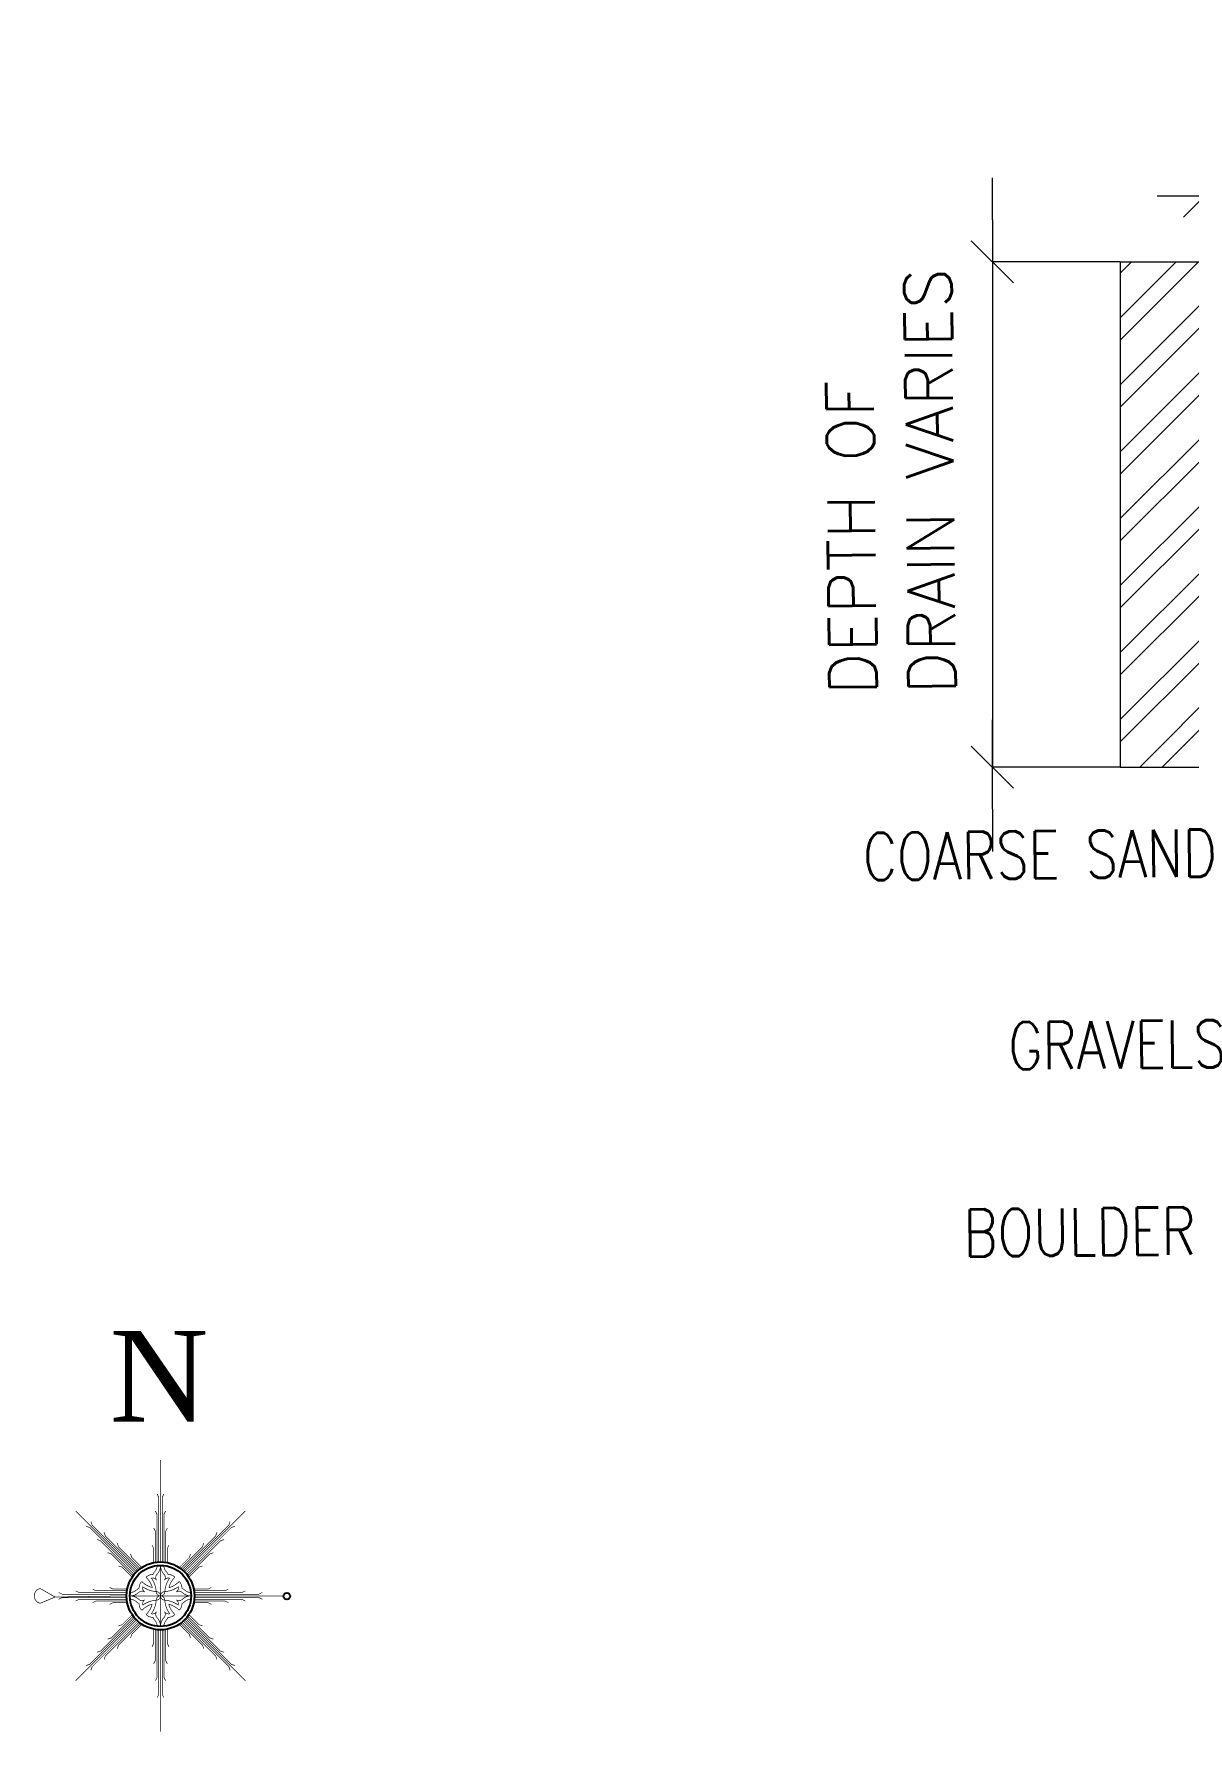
# Model space of a CAD drawing. Header units: metres. Extents: x 574 to 1032, y -195 to -67.
# Drawn here: x 846.55 to 863.02, y -146.95 to -122.71 of the extents above; entities that cross this region are included whole.
import ezdxf

# ---------------------------------------------------------------- set-up
doc = ezdxf.new("R2010")
doc.units = ezdxf.units.M
doc.header["$LTSCALE"] = 20
doc.header["$MEASUREMENT"] = 0
for name, color, linetype, lineweight in [('32', 1, 'Continuous', 18), ('A0V', 142, 'Continuous', 25), ('ADIM', 9, 'Continuous', 18), ('Walls', 1, 'Continuous', 30)]:
    doc.layers.add(name, color=color, linetype=linetype, lineweight=lineweight)
for name, color, linetype in [('L4', 7, 'Continuous'), ('TEXT', 3, 'Continuous'), ('WALL', 4, 'Continuous')]:
    doc.layers.add(name, color=color, linetype=linetype)
doc.styles.add('ROMANS', font='romans')
doc.styles.add('SS', font='dutcheb.ttf')
doc.styles.add('ST25', font='romans.shx', dxfattribs={"width": 0.8, "height": 100})

# ---------------------------------------------------------------- blocks, each defined once
blk = doc.blocks.new('TIK')
at = {"color": 0, "linetype": 'ByBlock'}
blk.add_line((-1, 0), (1.125, 0), dxfattribs=at)
at = {"layer": 'ADIM', "color": 4, "linetype": 'ByBlock'}
blk.add_line((-0.5, -0.5), (0.5, 0.5), dxfattribs=at)
blk = doc.blocks.new('5')
at = {"layer": '32'}
h = blk.add_hatch(dxfattribs=at)
h.set_pattern_fill('ANSI32', color=8, scale=2.025007, style=0)
h.set_pattern_definition([(45.000002, (-31409.01, -11980.141), (-7.1594556, 7.1594562), []), (45.000002, (-31404.237, -11980.141), (-7.1594556, 7.1594562), [])])
h.paths.add_polyline_path([(0, 0), (0, -18), (56.25, -18), (56.25, 90), (38.25, 90), (38.25, 0)])
h.paths.add_polyline_path([(-69.75, 90), (-69.75, -18), (-13.5, -18), (-13.5, 0), (-51.75, 0), (-51.75, 90)])
h = blk.add_hatch(dxfattribs=at)
h.set_pattern_fill('AR-SAND', color=8, scale=0.10125, style=0)
h.set_pattern_definition([(37.500002, (-31409.0098, -11980.1408), (-0.08504103, 2.60121209), [0, -2.05199989, 0, -2.29499988, 0, -2.19374988]), (7.500001, (-31409.0098, -11980.1408), (2.38919835, 3.8098972), [0, -1.10699991, 0, -1.84949985, 0, -0.70874994]), (327.499998, (-31410.6703, -11980.1408), (4.20409116, 0.00763972), [0, -0.67499996, 0, -2.42999986, 0, -3.17249981]), (317.499998, (-31410.6703, -11980.1408), (4.05827058, 1.184862), [0, -0.33749998, 0, -1.59299993, 0, -1.82249992])])
h.paths.add_polyline_path([(-13.5, 0), (-13.5, -45), (0, -45), (0, 0)])
h = blk.add_hatch(dxfattribs=at)
h.set_pattern_fill('HONEY', color=8, scale=1.350005, style=0)
h.set_pattern_definition([(0, (-31409.0098, -11980.1408), (3.37499972, 1.94855715), [2.2499998, -4.49999962]), (119.999998, (-31409.0098, -11980.1408), (-3.37499971, 1.94855716), [2.24999995, -4.4999999]), (60.000002, (-31409.0098, -11980.1408), (7e-09, 3.89711431), [-4.4999999, 2.24999995])])
h.paths.add_polyline_path([(-13.5, -45), (-13.5, -90), (0, -90), (0, -45)])
h = blk.add_hatch(dxfattribs=at)
h.set_pattern_fill('HEX', color=8, scale=1.350005, style=0)
h.set_pattern_definition([(0, (-31409.01, -11980.1408), (0, 3.8971143), [2.2499998, -4.4999996]), (119.999998, (-31409.01, -11980.1408), (-3.3749997, -1.94855716), [2.24999995, -4.4999999]), (60.000002, (-31406.76, -11980.1408), (-3.3749997, 1.94855716), [2.24999995, -4.4999999])])
h.paths.add_polyline_path([(-13.5, -135), (0, -135), (0, -90), (-13.5, -90)])
for p, q in [((-97.1, 99), (-97.1, 108)), ((-51.75, 90.3), (-51.75, 104.07)), ((-42.75, 104.06), (29.25, 104.06)), ((38.25, 90.3), (38.25, 104.07)), ((-69.76, 90), (-97.11, 90)), ((-97.1, 90), (-97.1, -18)), ((-6.75, 9), (-6.75, 29.38)), ((-69.76, -18), (-97.11, -18)), ((-97.1, -27), (-97.1, -36)), ((-21.8, -36.54), (-40.24, -36.54)), ((-21.8, -76.84), (-40.24, -76.84)), ((-21.8, -117.74), (-40.24, -117.74))]:
    blk.add_line(p, q, dxfattribs=at)
at = {"layer": '32', "color": 1}
for p, q in [((-69.75, 90), (-69.75, -18)), ((-69.75, 90), (-51.75, 90)), ((-51.75, 90), (-51.75, 0)), ((38.25, 90), (38.25, 0)), ((38.25, 90), (56.25, 90)), ((56.25, 90), (56.25, -18)), ((-51.75, 0), (-13.5, 0)), ((-13.5, -135), (-13.5, 0)), ((-13.5, 0), (0, 0)), ((0, -135), (0, 0)), ((0, 0), (38.25, 0)), ((-69.75, -18), (-13.5, -18)), ((0, -18), (56.25, -18)), ((-13.5, -45), (0, -45)), ((-13.5, -90), (0, -90)), ((-13.5, -135), (0, -135))]:
    blk.add_line(p, q, dxfattribs=at)
at = {"layer": '32'}
for points in [[(-5.25, 9), (-6.75, 0), (-8.25, 9)], [(-21.8, -35.04), (-12.8, -36.54), (-21.8, -38.04)], [(-21.8, -75.34), (-12.8, -76.84), (-21.8, -78.34)], [(-21.8, -116.24), (-12.8, -117.74), (-21.8, -119.24)]]:
    blk.add_solid(points, dxfattribs=at)
at = {"layer": '32', "zscale": 8.999999867307368}
for p, xscale, yscale, rotation in [((-51.75, 104.06), 8.999999248771926, 8.999999816296622, 180), ((-97.1, 90), 8.999999816296622, 8.999999248771926, 270), ((-97.1, -18), 8.999999816296622, 8.999999248771926, 90)]:
    blk.add_blockref('TIK', p, dxfattribs=dict(at, xscale=xscale, yscale=yscale, rotation=rotation))
at = {"layer": '32', "xscale": 8.999999248771926, "yscale": 8.999999816296622, "zscale": 8.999999867307368}
blk.add_blockref('TIK', (38.25, 104.06), dxfattribs=at)
at = {"layer": 'TEXT', "style": 'ST25', "width": 0.8}
for s, p in [('6"%%C  ', (-31.72, 51.24)), ('BOREWELL', (-30.96, 32.79))]:
    blk.add_text(s, height=11.25, dxfattribs=at).set_placement(p)
at = {"layer": 'TEXT', "style": 'ROMANS', "oblique": 0, "width": 0.8}
for s, p in [('COARSE SAND', (-124.72, -42.18)), ('GRAVELS', (-93.63, -82.64)), ('BOULDERS', (-103.23, -122.68))]:
    blk.add_text(s, height=10.125, rotation=0.5946, dxfattribs=at).set_placement(p)
at = {"layer": 'TEXT', "char_height": 10.125, "attachment_point": 1, "style": 'ROMANS'}
for s, insert, width, rotation in [('WIDTH OF\\PDRAIN VARIES', (-36.94, 138.08), 202.1638, 0.5946), ('DEPTH OF\\PDRAIN VARIES', (-131.91, -2.67), 121.2983, 90.5946), ('BOREWELL DETAIL', (-54.3, -161.36), 202.1638, 0.5946), ('(SCALE= 1:50)', (-40.38, -177.67), 202.1638, 0.5946)]:
    blk.add_mtext(s, dxfattribs=dict(at, insert=insert, width=width, rotation=rotation))
blk = doc.blocks.new('345fg')
at = {"layer": 'Walls', "color": 2, "xscale": 0.0632296628318728, "yscale": 0.0632296628318728, "zscale": 0.0632296628318728}
blk.add_blockref('5', (-135941.919, -20893.58), dxfattribs=at)

msp = doc.modelspace()

# ---------------------------------------------------------------- linework, layer by layer
at = {"layer": 'A0V', "color": 1, "lineweight": -3, "const_width": 0.00969}
for points in [[(848.35604, -144.51715), (848.35604, -143.06331)], [(848.33181, -144.51775), (848.33181, -143.59638), (848.30758, -143.54792)], [(848.38027, -144.51775), (848.38027, -143.59638), (848.4045, -143.54792)], [(848.30758, -144.51958), (848.30758, -143.83869), (848.28335, -143.79023)], [(848.4045, -144.51958), (848.4045, -143.83869), (848.42873, -143.79023)], [(848.28335, -144.52263), (848.28335, -144.081), (848.25912, -144.03253)], [(848.42873, -144.52263), (848.42873, -144.081), (848.45296, -144.03253)], [(848.25912, -144.52694), (848.25912, -144.3233), (848.23489, -144.27484)], [(848.45296, -144.52694), (848.45296, -144.3233), (848.47719, -144.27484)], [(847.87203, -144.97753), (846.95066, -144.97753), (846.9022, -144.9533)], [(847.87386, -144.9533), (847.19297, -144.9533), (847.14451, -144.92907)], [(847.87691, -144.92907), (847.43528, -144.92907), (847.38682, -144.90484)], [(847.88122, -144.90484), (847.67758, -144.90484), (847.62912, -144.88061)], [(848.83086, -144.90484), (849.0345, -144.90484), (849.08296, -144.88061)], [(848.83517, -144.92907), (849.2768, -144.92907), (849.32526, -144.90484)], [(848.83822, -144.9533), (849.51911, -144.9533), (849.56757, -144.92907)], [(848.84005, -144.97753), (849.76142, -144.97753), (849.80988, -144.9533)], [(847.87143, -145.00176), (846.85157, -145.0179)], [(847.87203, -145.02599), (846.95066, -145.02599), (846.9022, -145.05022)], [(847.87386, -145.05022), (847.19297, -145.05022), (847.14451, -145.07445)], [(847.87691, -145.07445), (847.43528, -145.07445), (847.38682, -145.09868)], [(847.88122, -145.09868), (847.67758, -145.09868), (847.62912, -145.12291)], [(848.83086, -145.09868), (849.0345, -145.09868), (849.08296, -145.12291)], [(848.83517, -145.07445), (849.2768, -145.07445), (849.32527, -145.09868)], [(848.83822, -145.05022), (849.51911, -145.05022), (849.56757, -145.07445)], [(848.84005, -145.02599), (849.76142, -145.02599), (849.80988, -145.05022)], [(848.84065, -145.00176), (850.11135, -145.00526)], [(848.25912, -145.47658), (848.25912, -145.68022), (848.23489, -145.72868)], [(848.28335, -145.48089), (848.28335, -145.92252), (848.25912, -145.97098)], [(848.30758, -145.48394), (848.30758, -146.16483), (848.28335, -146.21329)], [(848.33181, -145.48577), (848.33181, -146.40714), (848.30758, -146.4556)], [(848.35604, -145.48637), (848.35604, -146.94021)], [(848.38027, -145.48577), (848.38027, -146.40714), (848.4045, -146.4556)], [(848.4045, -145.48394), (848.4045, -146.16483), (848.42873, -146.21329)], [(848.42873, -145.48089), (848.42873, -145.92252), (848.45296, -145.97098)], [(848.45296, -145.47658), (848.45296, -145.68022), (848.47719, -145.72868)]]:
    msp.add_lwpolyline(points, dxfattribs=at)
msp.add_lwpolyline([(846.63818, -145.10761, -0.79170603), (846.63818, -144.8959), (846.85157, -145.0179), (846.63818, -145.10761)], format="xyb", dxfattribs=at)
at = {"layer": 'A0V', "color": 1, "lineweight": -3}
msp.add_circle((850.15796, -145.00526), 0.04661, dxfattribs=at)
at = {"layer": 'WALL', "linetype": 'ByBlock', "const_width": 0.00969}
for points in [[(848.01337, -144.65909), (847.14451, -143.79023)], [(848.03093, -144.64238), (847.37942, -143.99087), (847.36229, -143.93948)], [(848.68115, -144.64238), (849.33266, -143.99088), (849.34979, -143.93947)], [(848.69871, -144.65909), (849.56757, -143.79023)], [(847.99666, -144.67665), (847.34516, -144.02514), (847.29375, -144.00801)], [(847.98082, -144.69507), (847.49936, -144.21361), (847.44796, -144.19648)], [(848.04935, -144.62654), (847.5679, -144.14508), (847.55076, -144.09368)], [(848.66273, -144.62654), (849.14419, -144.14508), (849.16132, -144.09368)], [(848.71542, -144.67665), (849.36693, -144.02514), (849.41832, -144.00801)], [(848.73126, -144.69507), (849.21272, -144.21361), (849.26412, -144.19648)], [(847.96584, -144.71436), (847.65356, -144.40208), (847.60216, -144.38495)], [(848.06865, -144.61156), (847.75636, -144.29928), (847.73923, -144.24788)], [(848.08883, -144.59748), (847.94483, -144.45348), (847.9277, -144.40208)], [(848.62325, -144.59748), (848.76725, -144.45348), (848.78438, -144.40208)], [(848.64344, -144.61156), (848.95572, -144.29928), (848.97285, -144.24788)], [(848.74624, -144.71436), (849.05852, -144.40208), (849.10992, -144.38495)], [(847.95176, -144.73454), (847.80776, -144.59055), (847.75636, -144.57342)], [(848.76032, -144.73454), (848.90432, -144.59055), (848.95572, -144.57342)], [(848.01337, -145.34443), (847.14451, -146.21329)], [(847.99666, -145.32687), (847.34515, -145.97838), (847.29376, -145.99551)], [(848.03093, -145.36114), (847.37942, -146.01264), (847.36229, -146.06404)], [(847.98082, -145.30845), (847.49936, -145.78991), (847.44796, -145.80704)], [(848.04935, -145.37698), (847.56789, -145.85844), (847.55076, -145.90984)], [(847.96584, -145.28915), (847.65356, -145.60144), (847.60216, -145.61857)], [(848.06865, -145.39196), (847.75636, -145.70424), (847.73923, -145.75564)], [(847.95176, -145.26897), (847.80776, -145.41297), (847.75636, -145.4301)], [(848.08883, -145.40604), (847.94483, -145.55004), (847.9277, -145.60144)], [(848.62325, -145.40604), (848.76725, -145.55004), (848.78438, -145.60144)], [(848.64344, -145.39196), (848.95572, -145.70424), (848.97285, -145.75564)], [(848.66273, -145.37698), (849.14419, -145.85844), (849.16132, -145.90984)], [(848.68115, -145.36114), (849.33266, -146.01265), (849.34979, -146.06404)], [(848.69871, -145.34443), (849.56757, -146.21329)], [(848.71542, -145.32687), (849.36692, -145.97838), (849.41833, -145.99551)], [(848.73126, -145.30845), (849.21272, -145.78991), (849.26412, -145.80704)], [(848.74624, -145.28915), (849.05852, -145.60144), (849.10992, -145.61857)], [(848.76032, -145.26897), (848.90432, -145.41297), (848.95572, -145.4301)]]:
    msp.add_lwpolyline(points, dxfattribs=at)
for points in [[(847.92259, -144.95327, 0.189261), (848.01375, -144.91645, -0.0957487), (848.05124, -144.89309, -0.223065), (848.08908, -144.79652, 0.13571499), (848.23923, -144.88282, 0.13637), (848.14988, -144.73577, -0.225953), (848.24737, -144.69696, -0.0957488), (848.27073, -144.65947, 0.18926001), (848.30755, -144.56831)], [(848.35604, -144.56561, -0.189261), (848.30625, -144.69244, 0.350824), (848.30002, -144.7771, 0.30138999), (848.22464, -144.74665, -0.143428), (848.29519, -144.94433, 0.39736399), (848.35604, -145.00176), (848.35604, -144.56561)], [(848.35604, -144.56561, 0.189261), (848.40583, -144.69244, -0.350824), (848.41206, -144.7771, -0.30138999), (848.48744, -144.74665, 0.143428), (848.41689, -144.94433, -0.39736399), (848.35604, -145.00176), (848.35604, -144.56561)], [(848.40453, -144.56831, 0.189261), (848.44135, -144.65947, -0.0957487), (848.46471, -144.69696, -0.223065), (848.56128, -144.73479, 0.13571499), (848.47498, -144.88495, 0.13637), (848.62203, -144.7956, -0.225953), (848.66084, -144.89309, -0.0957488), (848.69833, -144.91645, 0.18926001), (848.78949, -144.95327)], [(847.91989, -145.00176, 0.189261), (848.04672, -144.95197, -0.350824), (848.13138, -144.94574, -0.30138999), (848.10093, -144.87036, 0.143428), (848.29861, -144.94091, -0.39736399), (848.35604, -145.00176), (847.91989, -145.00176)], [(848.79219, -145.00176, -0.189261), (848.66536, -144.95197, 0.350824), (848.5807, -144.94574, 0.30138999), (848.61115, -144.87036, -0.143428), (848.41347, -144.94091, 0.39736399), (848.35604, -145.00176), (848.79219, -145.00176)], [(847.91989, -145.00176, -0.189261), (848.04672, -145.05155, 0.350824), (848.13138, -145.05777, 0.30138999), (848.10093, -145.13316, -0.143428), (848.29861, -145.06261, 0.39736399), (848.35604, -145.00176), (847.91989, -145.00176)], [(848.30755, -145.43521, 0.189261), (848.27073, -145.34405, -0.0957487), (848.24737, -145.30656, -0.223065), (848.1508, -145.26872, 0.13571499), (848.2371, -145.11857, 0.13637), (848.09006, -145.20792, -0.225953), (848.05124, -145.11043, -0.0957488), (848.01375, -145.08707, 0.18926001), (847.92259, -145.05025)], [(848.35604, -145.43791, 0.189261), (848.30625, -145.31108, -0.350824), (848.30003, -145.22642, -0.30138999), (848.22464, -145.25687, 0.143428), (848.29519, -145.05919, -0.39736399), (848.35604, -145.00176), (848.35604, -145.43791)], [(848.79219, -145.00176, 0.189261), (848.66536, -145.05155, -0.350824), (848.5807, -145.05777, -0.30138999), (848.61115, -145.13316, 0.143428), (848.41347, -145.06261, -0.39736399), (848.35604, -145.00176), (848.79219, -145.00176)], [(848.35604, -145.43791, -0.189261), (848.40583, -145.31108, 0.350824), (848.41206, -145.22642, 0.30138999), (848.48744, -145.25687, -0.143428), (848.41689, -145.05919, 0.39736399), (848.35604, -145.00176), (848.35604, -145.43791)], [(848.78949, -145.05025, 0.189261), (848.69833, -145.08707, -0.0957487), (848.66084, -145.11043, -0.223065), (848.62301, -145.207, 0.13571499), (848.47285, -145.1207, 0.13637), (848.5622, -145.26774, -0.225953), (848.46471, -145.30656, -0.0957488), (848.44135, -145.34405, 0.18926001), (848.40453, -145.43521)]]:
    msp.add_lwpolyline(points, format="xyb", dxfattribs=at)
at = {"layer": 'WALL', "linetype": 'ByBlock'}
for radius in [0.48461, 0.43615]:
    msp.add_circle((848.35604, -145.00176), radius, dxfattribs=at)

# ---------------------------------------------------------------- block references
at = {"layer": 'L4', "xscale": 1.056104999999999, "yscale": 1.056104999999999, "zscale": 1.056104999999999}
msp.add_blockref('345fg', (144435.65523, 21933.84518), dxfattribs=at)

# ---------------------------------------------------------------- texts
at = {"layer": 'WALL', "ltscale": 500, "insert": (847.62972, -141.21869), "char_height": 1.293466, "attachment_point": 1, "style": 'SS'}
msp.add_mtext_dynamic_manual_height_columns('{\\fTimes New Roman CYR|b0|i0|c0|p18;N}', width=432.544016, gutter_width=15, heights=[0], dxfattribs=at)

doc.saveas('drawing.dxf')
